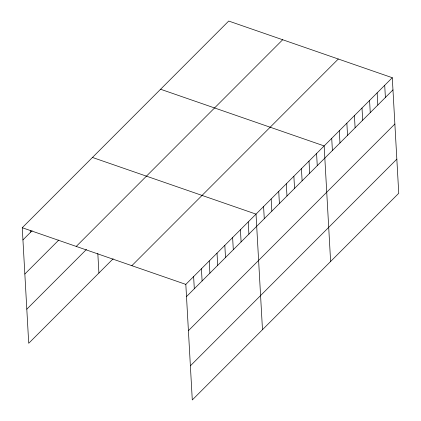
<?xml version="1.0" encoding="UTF-8"?>
<svg xmlns="http://www.w3.org/2000/svg" width="421" height="421" viewBox="0 0 421 421"><rect width="100%" height="100%" fill="white"/><g stroke="black" fill="none" stroke-linecap="round" stroke-linejoin="round"><path stroke-width="0.63" d="M113.165 258.752L28.717 343.283L22.255 227.724L228.714 21.05L392.283 77.717L398.745 193.276L192.286 399.95L185.824 284.385L392.283 77.717M22.939 239.902L32.112 230.713M24.844 274.018L58.798 240.033M76.233 246.422L282.691 39.748M26.812 309.167L86.452 249.464M131.847 265.688L338.305 59.014M186.503 296.563L392.961 89.894M188.413 330.68L394.872 124.011M190.376 365.833L396.835 159.159M160.585 89.252L324.149 145.919L330.611 261.478M92.452 157.454L256.021 214.121L262.483 329.68M22.255 227.724L185.824 284.385M384.71 85.295L385.394 97.472M377.142 92.873L377.821 105.05M369.57 100.451L370.254 112.628M362.002 108.029L362.681 120.206M354.429 115.607L355.113 127.784M346.862 123.185L347.541 135.362M339.289 130.763L339.973 142.94M331.722 138.341L332.401 150.518M316.581 153.497L317.26 165.674M309.009 161.075L309.693 173.252M301.441 168.653L302.12 180.83M293.869 176.231L294.553 188.408M286.301 183.809L286.98 195.986M278.728 191.387L279.412 203.564M271.161 198.965L271.84 211.142M263.588 206.543L264.272 218.72M248.222 221.925L248.9 234.102M240.423 229.734L241.101 241.912M232.624 237.539L233.302 249.716M224.819 245.348L225.503 257.526M217.02 253.158L217.704 265.335M209.221 260.962L209.905 273.14M201.422 268.772L202.106 280.949M193.623 276.581L194.307 288.759M97.819 253.431L98.914 273.018M30.665 230.808L30.738 232.092"/></g></svg>
